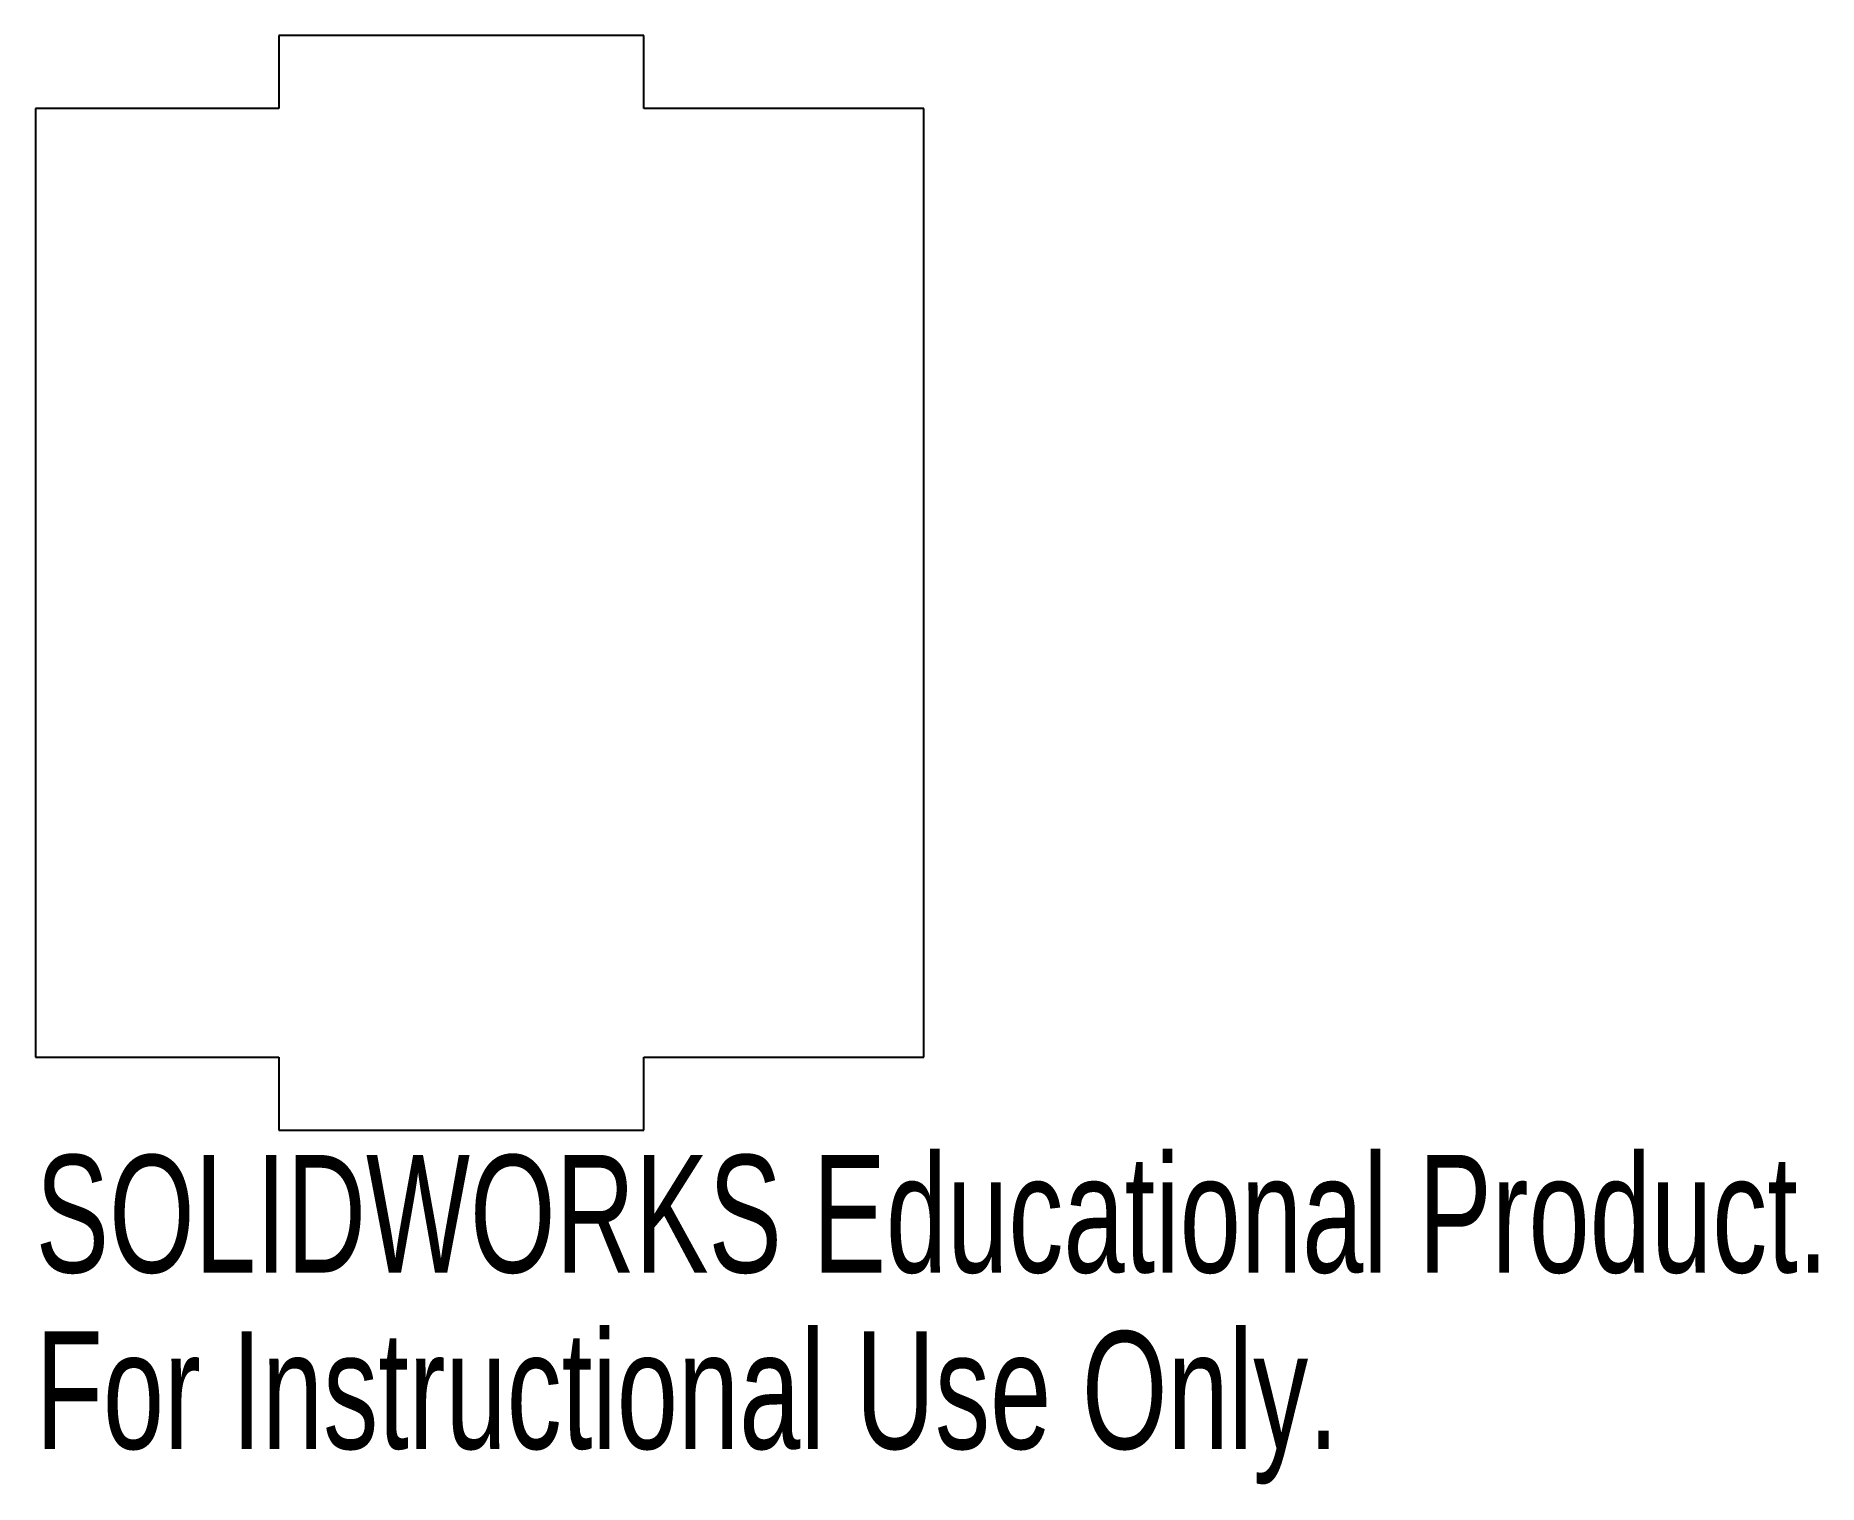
# Model space of a CAD drawing. Header units: millimetres. Extents: x 0 to 73.3, y -14.6 to 45.
import ezdxf

# ---------------------------------------------------------------- set-up
doc = ezdxf.new("R2010")
doc.units = ezdxf.units.MM
doc.styles.add('SLDTEXTSTYLE0', font='TXT', dxfattribs={"width": 0.7})

msp = doc.modelspace()

# ---------------------------------------------------------------- linework, layer by layer
at = {"color": 7, "linetype": 'Continuous', "lineweight": 25}
for p, q in [((25, 45), (10, 45)), ((10, 45), (10, 42)), ((25, 42), (25, 45)), ((10, 42), (0, 42)), ((0, 42), (0, 3)), ((36.5, 42), (25, 42)), ((36.5, 3), (36.5, 42)), ((0, 3), (10, 3)), ((10, 3), (10, 0)), ((25, 0), (25, 3)), ((25, 3), (36.5, 3)), ((10, 0), (25, 0))]:
    msp.add_line(p, q, dxfattribs=at)

# ---------------------------------------------------------------- texts
at = {"color": 7, "linetype": 'Continuous', "char_height": 4.83362, "attachment_point": 1, "style": 'SLDTEXTSTYLE0'}
for s, insert in [('SOLIDWORKS Educational Product.', (0, -1.02)), ('For Instructional Use Only.', (0, -8.27))]:
    msp.add_mtext(s, dxfattribs=dict(at, insert=insert))

doc.saveas('drawing.dxf')
